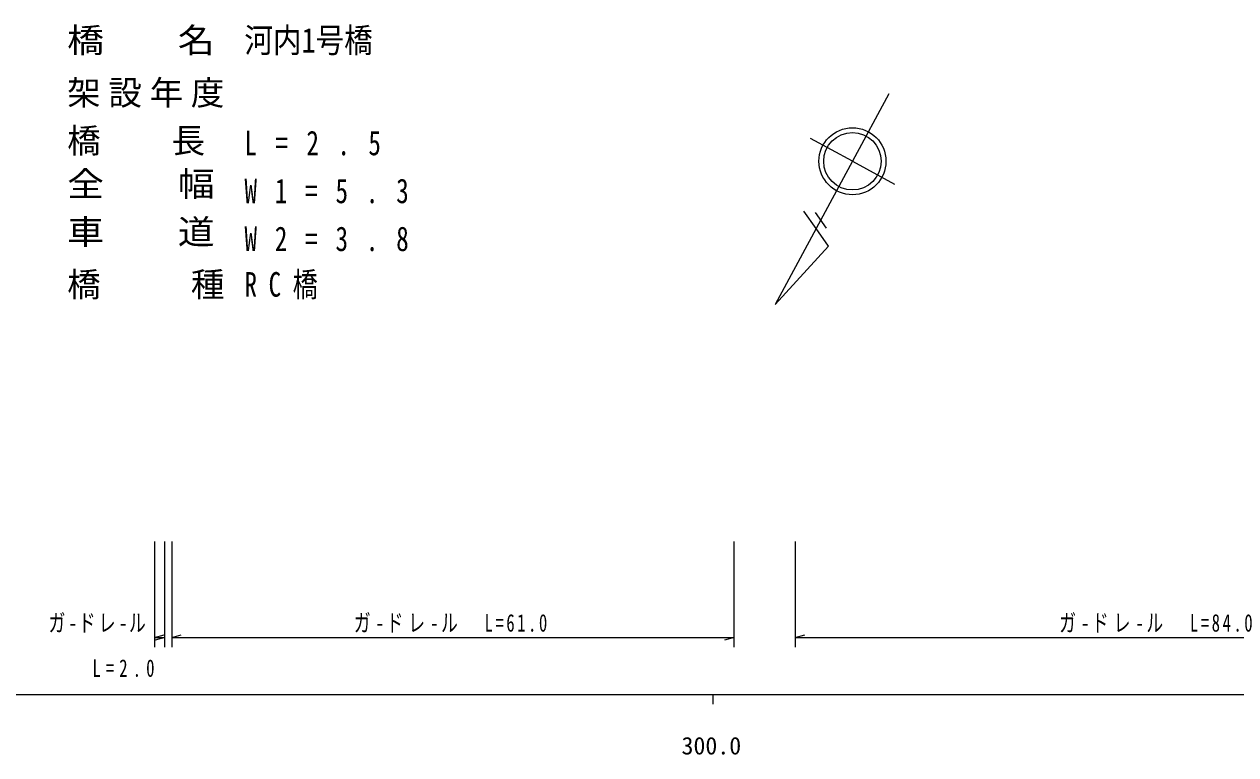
# Model space of a CAD drawing. Units: millimetres, scale not verified. Extents: x 40000 to 680000, y 20000 to 380000.
# Drawn here: x 296100 to 422599, y 198715 to 274971 of the extents above; entities that cross this region are included whole.
import ezdxf
from ezdxf.enums import TextEntityAlignment as Align

# ---------------------------------------------------------------- set-up
doc = ezdxf.new("R2010")
doc.units = ezdxf.units.MM
doc.header["$LTSCALE"] = 1000
for name, color, linetype, lineweight in [('M-BMK-SRVR', 3, 'Continuous', 25), ('M-STR-HTXT', 7, 'Continuous', 13), ('M-TTL-BAND', 7, 'Continuous', 25)]:
    doc.layers.add(name, color=color, linetype=linetype, lineweight=lineweight)
doc.layers.add('M-STR-STR1', color=1, linetype='Continuous')
doc.styles.add('ＭＳ ゴシック', font='')
doc.styles.get('ＭＳ ゴシック').set_extended_font_data('MS Gothic')

msp = doc.modelspace()

# ---------------------------------------------------------------- linework, layer by layer
at = {"layer": 'M-BMK-SRVR'}
for p, q in [((386381, 267709), (382578, 260670)), ((382578, 260670), (378179, 263047)), ((382578, 260670), (374499, 245713)), ((382578, 260670), (386977, 258294)), ((378677, 255330), (379826, 253693))]:
    msp.add_line(p, q, dxfattribs=at)
msp.add_lwpolyline([(374499, 245713), (380060, 251801), (378776, 253632), (377492, 255462)], dxfattribs=at)
for radius in [3500, 3000]:
    msp.add_circle((382578, 260670), radius, dxfattribs=at)
at = {"layer": 'M-STR-HTXT'}
for p, q in [((309695, 220961), (309695, 209961)), ((310773, 209961), (310773, 220961)), ((311497, 220961), (311497, 209961)), ((370224, 209961), (370224, 220961)), ((376600, 220961), (376600, 209961)), ((309695, 210961), (310695, 211241)), ((309695, 210961), (310773, 210961)), ((310773, 210961), (309773, 210681)), ((311497, 210961), (312497, 211241)), ((311497, 210961), (370224, 210961)), ((370224, 210961), (369224, 210681)), ((376600, 210961), (377600, 211241)), ((376600, 210961), (452418, 210961))]:
    msp.add_line(p, q, dxfattribs=at)
at = {"layer": 'M-TTL-BAND'}
for p, q in [((40000, 205000), (579000, 205000)), ((368000, 205000), (368000, 204000))]:
    msp.add_line(p, q, dxfattribs=at)

# ---------------------------------------------------------------- texts
at = {"layer": 'M-STR-HTXT', "char_height": 1833, "attachment_point": 7, "style": 'ＭＳ ゴシック'}
for s, insert in [('\\T1.2;\\W0.7;ガ-ドレ-ル', (298640, 211461)), ('\\T1.3;\\W0.7;ガ-ドレ-ル\u3000L=61.0', (330519, 211461)), ('\\T1.3;\\W0.7;ガ-ドレ-ル\u3000L=84.0', (404167, 211461)), ('\\T1.61;\\W0.7;L=2.0', (303210, 206816))]:
    msp.add_mtext(s, dxfattribs=dict(at, insert=insert))
at = {"layer": 'M-STR-STR1', "style": 'ＭＳ ゴシック'}
for s, width, p in [('橋\u3000\u3000名', 1.1, (300583, 271251)), ('河内1号橋', 0.85, (319097, 271251)), ('全\u3000\u3000幅', 1.1, (300583, 256251)), ('車\u3000\u3000道', 1.1, (300583, 251251))]:
    msp.add_text(s, height=2566, dxfattribs=dict(at, width=width)).set_placement(p, align=Align.BOTTOM_LEFT)
at = {"layer": 'M-STR-STR1', "char_height": 2566, "attachment_point": 7, "style": 'ＭＳ ゴシック'}
for s, insert in [('\\T1.23;架設年度\\~', (300583, 266251)), ('\\T1.56;橋\\~\\~長', (300583, 261251)), ('\\T2.47;\\W0.75;L=2.5', (319097, 261251)), ('\\T2.42;\\W0.75;W1=5.3', (319097, 256251)), ('\\T2.42;\\W0.75;W2=3.8', (319097, 251251)), ('\\T1.23;橋\u3000\u3000種\\~', (300583, 246251)), ('\\T1.92;\\W0.75;RC橋', (319097, 246251))]:
    msp.add_mtext(s, dxfattribs=dict(at, insert=insert))
at = {"layer": 'M-TTL-BAND', "style": 'ＭＳ ゴシック'}
msp.add_text('300.0', height=1833, dxfattribs=at).set_placement((367844, 198195), align=Align.BOTTOM_CENTER)

doc.saveas('drawing.dxf')
